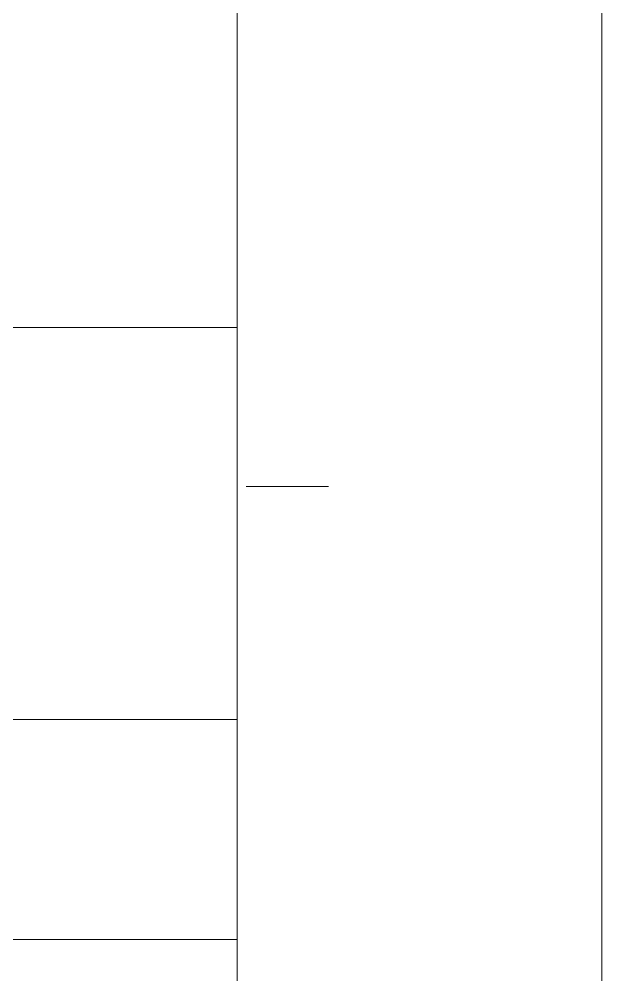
# Model space of a CAD drawing. Header units: inches. Extents: x 1027 to 1868, y 0 to 594.
# Drawn here: x 1827.9 to 1868, y 65.6 to 131.2 of the extents above; entities that cross this region are included whole.
import ezdxf

# ---------------------------------------------------------------- set-up
doc = ezdxf.new("R2010")
doc.units = ezdxf.units.IN
doc.header["$MEASUREMENT"] = 0
doc.layers.add('BG 0 -1', color=7, linetype='Continuous')

msp = doc.modelspace()

# ---------------------------------------------------------------- linework, layer by layer
at = {"layer": 'BG 0 -1', "color": 7, "linetype": 'Continuous', "lineweight": 9}
for p, q in [((1867.973, 594), (1867.973, 0)), ((1842.905, 18.107), (1842.905, 576.746)), ((1693.637, 110.04), (1842.905, 110.04)), ((1843.53, 99.142), (1849.189, 99.142)), ((1693.637, 83.143), (1842.905, 83.143)), ((1693.637, 68.031), (1842.905, 68.031))]:
    msp.add_line(p, q, dxfattribs=at)

doc.saveas('drawing.dxf')
